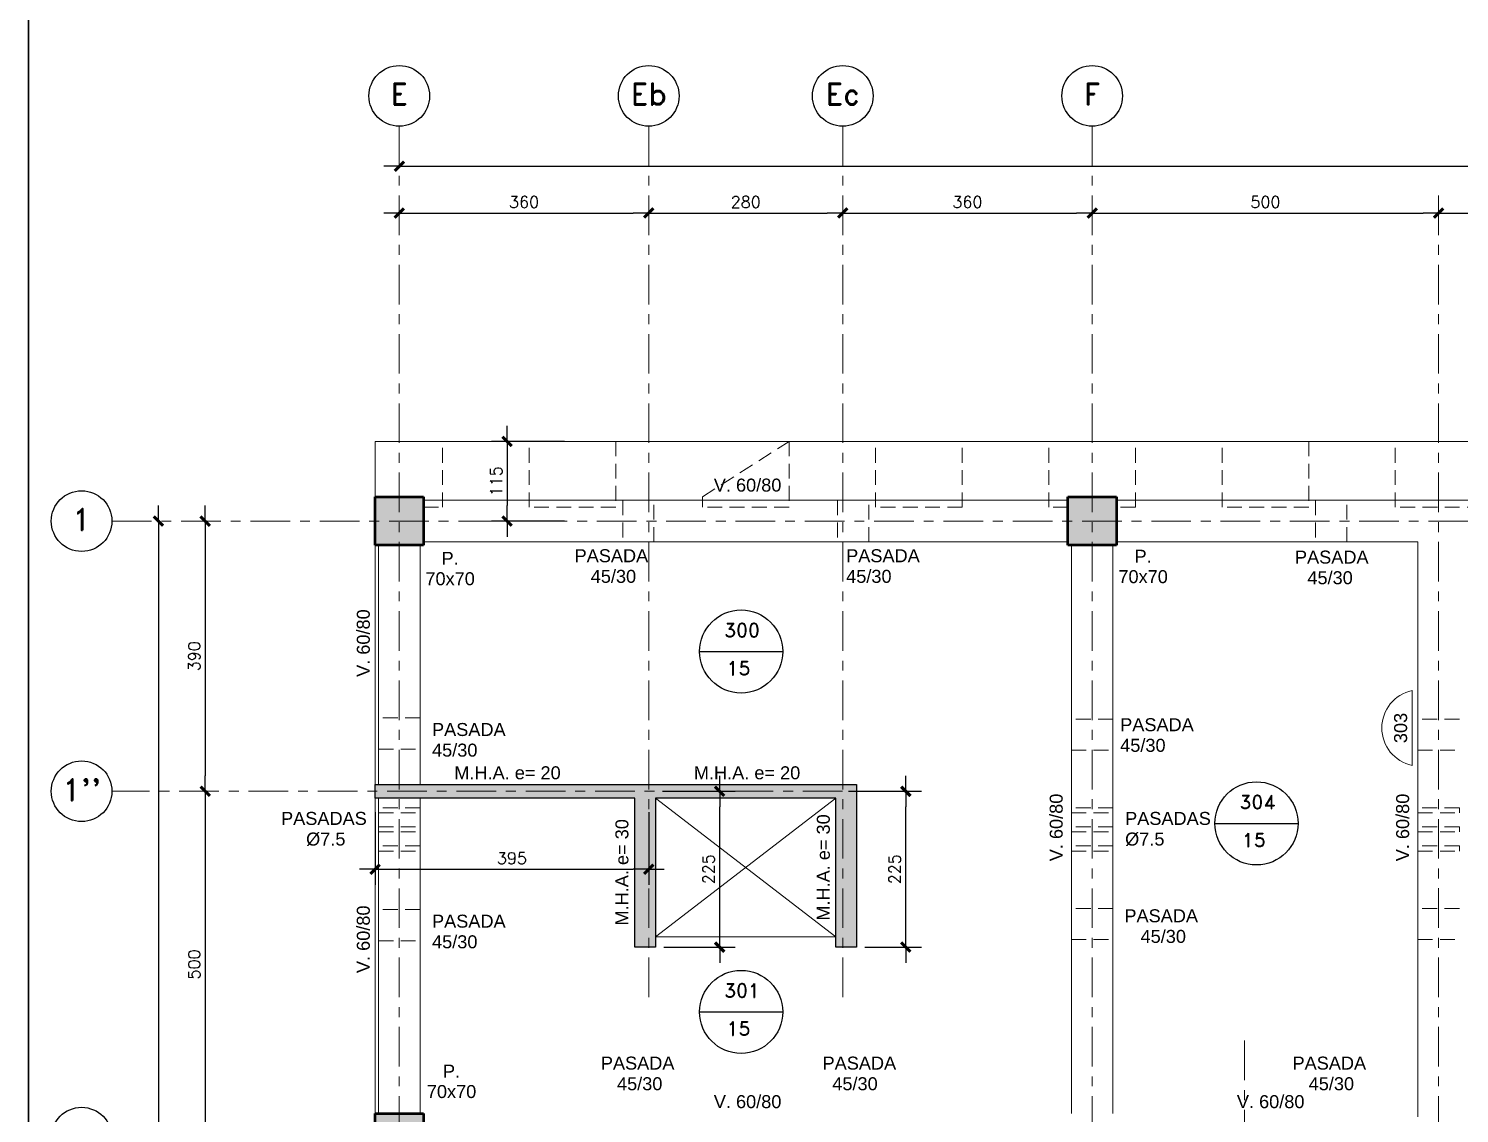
# Model space of a CAD drawing. Extents: x -4 to 6083, y -4 to 8618.
# Drawn here: x 0 to 2065, y 3405 to 4971 of the extents above; entities that cross this region are included whole.
import ezdxf
from ezdxf.enums import TextEntityAlignment as Align

# ---------------------------------------------------------------- set-up
doc = ezdxf.new("R2010")
doc.units = 0
doc.header["$LTSCALE"] = 45
doc.header["$MEASUREMENT"] = 0
doc.linetypes.add('Grid Line', pattern=[2.2225, 1.27, -0.3175, 0.3175, -0.3175])
doc.linetypes.add('RLE-PROYECCION', pattern=[0.71438, 0.47625, -0.23813])
doc.layers.get('0').update_dxf_attribs({"linetype": 'CONTINUOUS'})
for name, color, linetype in [('RLA-COTAS', 2, 'CONTINUOUS'), ('RLA-COTAS1', 2, 'CONTINUOUS'), ('RLA-FORMATO', 7, 'CONTINUOUS'), ('RLA-LOSAS', 3, 'CONTINUOUS')]:
    doc.layers.add(name, color=color, linetype=linetype)
for name, color, linetype, lineweight in [('RLE-EJE', 3, 'CONTINUOUS', 25), ('RLE-EJES', 1, 'Grid Line', 9), ('RLE-LOSA', 3, 'CONTINUOUS', 15), ('RLE-MURO', 5, 'CONTINUOUS', 25), ('RLE-PILAR', 5, 'CONTINUOUS', 50), ('RLE-PROYECCION', 2, 'RLE-PROYECCION', 15), ('RLE-SOLID', 252, 'CONTINUOUS', 15), ('RLE-TEXTO-1', 9, 'CONTINUOUS', 9), ('RLE-VANOS', 1, 'CONTINUOUS', 15), ('RLE-VIGA', 3, 'CONTINUOUS', 15)]:
    doc.layers.add(name, color=color, linetype=linetype, lineweight=lineweight)
doc.styles.add('Arial_1', font='arial.ttf', dxfattribs={"height": 30})
doc.styles.add('Arial_2', font='arial.ttf', dxfattribs={"height": 18.75})
doc.styles.add('ROMAND', font='romand', dxfattribs={"height": 31.5})
doc.styles.add('ROMANS', font='ROMANS.shx', dxfattribs={"height": 16.875})
doc.dimstyles.new('ING-75', dxfattribs={"dimscale": 75, "dimtxt": 0.27, "dimasz": 0.3, "dimexe": 0, "dimexo": 0, "dimgap": 0.1, "dimtad": 1, "dimdec": 1, "dimzin": 12, "dimdsep": 46, "dimtxsty": 'ROMANS', "dimblk": 'TICK1', "dimblk1": 'TICK1', "dimblk2": 'TICK1', "dimcen": 0.09, "dimclrd": 2, "dimclre": 1, "dimclrt": 3, "dimadec": 0, "dimazin": 0, "dimtfac": 1, "dimtdec": 0, "dimtix": 1, "dimtmove": 2, "dimatfit": 3, "dimldrblk": 'TICK1', "dimfxl": 0, "dimfxlon": 1, "dimtolj": 1, "dimtzin": 0, "dimarcsym": 0})

# ---------------------------------------------------------------- blocks, each defined once
blk = doc.blocks.new('TICK1')
at = {"color": 2}
for points in [[(0, 0), (-1, 0)], [(0, 0), (1, 0)]]:
    blk.add_lwpolyline(points, dxfattribs=at)
at = {"color": 2, "const_width": 0.2}
blk.add_lwpolyline([(-0.3, -0.3), (0.3, 0.3)], dxfattribs=at)
blk = doc.blocks.new('*D59')
at = {"layer": 'RLA-COTAS', "color": 2, "lineweight": -2, "transparency": 16777216}
blk.add_line((557.5, 4772.5), (5512.5, 4772.5), dxfattribs=at)
at = {"layer": 'RLA-COTAS', "color": 2, "lineweight": -2, "transparency": 16777216, "xscale": 22.5, "yscale": 22.5, "zscale": 22.5, "rotation": 180}
blk.add_blockref('TICK1', (535, 4772.5), dxfattribs=at)
at = {"layer": 'RLA-COTAS', "color": 2, "lineweight": -2, "transparency": 16777216, "xscale": 22.5, "yscale": 22.5, "zscale": 22.5}
blk.add_blockref('TICK1', (5535, 4772.5), dxfattribs=at)
at = {"layer": 'RLA-COTAS', "color": 3, "transparency": 16777216, "insert": (3035, 4788.4), "char_height": 16.88, "attachment_point": 5, "style": 'ROMANS'}
blk.add_mtext('\\A1;5000', dxfattribs=at)
blk = doc.blocks.new('*D60')
at = {"layer": 'RLA-COTAS', "color": 2, "lineweight": -2, "transparency": 16777216}
blk.add_line((557.5, 4705), (872.5, 4705), dxfattribs=at)
at = {"layer": 'RLA-COTAS', "color": 2, "lineweight": -2, "transparency": 16777216, "xscale": 22.5, "yscale": 22.5, "zscale": 22.5, "rotation": 180}
blk.add_blockref('TICK1', (535, 4705), dxfattribs=at)
at = {"layer": 'RLA-COTAS', "color": 2, "lineweight": -2, "transparency": 16777216, "xscale": 22.5, "yscale": 22.5, "zscale": 22.5}
blk.add_blockref('TICK1', (895, 4705), dxfattribs=at)
at = {"layer": 'RLA-COTAS', "color": 3, "transparency": 16777216, "insert": (715, 4720.9), "char_height": 16.88, "attachment_point": 5, "style": 'ROMANS'}
blk.add_mtext('\\A1;360', dxfattribs=at)
blk = doc.blocks.new('*D61')
at = {"layer": 'RLA-COTAS', "color": 2, "lineweight": -2, "transparency": 16777216}
blk.add_line((917.5, 4705), (1152.5, 4705), dxfattribs=at)
at = {"layer": 'RLA-COTAS', "color": 2, "lineweight": -2, "transparency": 16777216, "xscale": 22.5, "yscale": 22.5, "zscale": 22.5, "rotation": 180}
blk.add_blockref('TICK1', (895, 4705), dxfattribs=at)
at = {"layer": 'RLA-COTAS', "color": 2, "lineweight": -2, "transparency": 16777216, "xscale": 22.5, "yscale": 22.5, "zscale": 22.5}
blk.add_blockref('TICK1', (1175, 4705), dxfattribs=at)
at = {"layer": 'RLA-COTAS', "color": 3, "transparency": 16777216, "insert": (1035, 4720.9), "char_height": 16.88, "attachment_point": 5, "style": 'ROMANS'}
blk.add_mtext('\\A1;280', dxfattribs=at)
blk = doc.blocks.new('*D62')
at = {"layer": 'RLA-COTAS', "color": 2, "lineweight": -2, "transparency": 16777216}
blk.add_line((1197.5, 4705), (1512.5, 4705), dxfattribs=at)
at = {"layer": 'RLA-COTAS', "color": 2, "lineweight": -2, "transparency": 16777216, "xscale": 22.5, "yscale": 22.5, "zscale": 22.5, "rotation": 180}
blk.add_blockref('TICK1', (1175, 4705), dxfattribs=at)
at = {"layer": 'RLA-COTAS', "color": 2, "lineweight": -2, "transparency": 16777216, "xscale": 22.5, "yscale": 22.5, "zscale": 22.5}
blk.add_blockref('TICK1', (1535, 4705), dxfattribs=at)
at = {"layer": 'RLA-COTAS', "color": 3, "transparency": 16777216, "insert": (1355, 4720.9), "char_height": 16.88, "attachment_point": 5, "style": 'ROMANS'}
blk.add_mtext('\\A1;360', dxfattribs=at)
blk = doc.blocks.new('*D63')
at = {"layer": 'RLA-COTAS', "color": 2, "lineweight": -2, "transparency": 16777216}
blk.add_line((1557.5, 4705), (2012.5, 4705), dxfattribs=at)
at = {"layer": 'RLA-COTAS', "color": 2, "lineweight": -2, "transparency": 16777216, "xscale": 22.5, "yscale": 22.5, "zscale": 22.5, "rotation": 180}
blk.add_blockref('TICK1', (1535, 4705), dxfattribs=at)
at = {"layer": 'RLA-COTAS', "color": 2, "lineweight": -2, "transparency": 16777216, "xscale": 22.5, "yscale": 22.5, "zscale": 22.5}
blk.add_blockref('TICK1', (2035, 4705), dxfattribs=at)
at = {"layer": 'RLA-COTAS', "color": 3, "transparency": 16777216, "insert": (1785, 4720.9), "char_height": 16.88, "attachment_point": 5, "style": 'ROMANS'}
blk.add_mtext('\\A1;500', dxfattribs=at)
blk = doc.blocks.new('*D64')
at = {"layer": 'RLA-COTAS', "color": 2, "lineweight": -2, "transparency": 16777216}
blk.add_line((2057.5, 4705), (2512.5, 4705), dxfattribs=at)
at = {"layer": 'RLA-COTAS', "color": 2, "lineweight": -2, "transparency": 16777216, "xscale": 22.5, "yscale": 22.5, "zscale": 22.5, "rotation": 180}
blk.add_blockref('TICK1', (2035, 4705), dxfattribs=at)
at = {"layer": 'RLA-COTAS', "color": 2, "lineweight": -2, "transparency": 16777216, "xscale": 22.5, "yscale": 22.5, "zscale": 22.5}
blk.add_blockref('TICK1', (2535, 4705), dxfattribs=at)
at = {"layer": 'RLA-COTAS', "color": 3, "transparency": 16777216, "insert": (2285, 4720.9), "char_height": 16.88, "attachment_point": 5, "style": 'ROMANS'}
blk.add_mtext('\\A1;500', dxfattribs=at)
blk = doc.blocks.new('*D72')
at = {"layer": 'RLA-COTAS', "color": 2, "lineweight": -2, "transparency": 16777216}
blk.add_line((187.4, 4237.8), (187.4, 2255.8), dxfattribs=at)
at = {"layer": 'RLA-COTAS', "color": 2, "lineweight": -2, "transparency": 16777216, "xscale": 22.5, "yscale": 22.5, "zscale": 22.5}
for p, rotation in [((187.4, 4260.3), 90), ((187.4, 2233.3), 270)]:
    blk.add_blockref('TICK1', p, dxfattribs=dict(at, rotation=rotation))
at = {"layer": 'RLA-COTAS', "color": 3, "transparency": 16777216, "insert": (171.5, 3246.8), "char_height": 16.88, "attachment_point": 5, "rotation": 90, "style": 'ROMANS'}
blk.add_mtext('\\A1;2027', dxfattribs=at)
blk = doc.blocks.new('*D73')
at = {"layer": 'RLA-COTAS', "color": 2, "lineweight": -2, "transparency": 16777216}
blk.add_line((254.9, 4237.8), (254.9, 3892.8), dxfattribs=at)
at = {"layer": 'RLA-COTAS', "color": 2, "lineweight": -2, "transparency": 16777216, "xscale": 22.5, "yscale": 22.5, "zscale": 22.5}
for p, rotation in [((254.9, 4260.3), 90), ((254.9, 3870.3), 270)]:
    blk.add_blockref('TICK1', p, dxfattribs=dict(at, rotation=rotation))
at = {"layer": 'RLA-COTAS', "color": 3, "transparency": 16777216, "insert": (239, 4065.3), "char_height": 16.88, "attachment_point": 5, "rotation": 90, "style": 'ROMANS'}
blk.add_mtext('\\A1;390', dxfattribs=at)
blk = doc.blocks.new('*D74')
at = {"layer": 'RLA-COTAS', "color": 2, "lineweight": -2, "transparency": 16777216}
blk.add_line((254.9, 3847.8), (254.9, 3392.8), dxfattribs=at)
at = {"layer": 'RLA-COTAS', "color": 2, "lineweight": -2, "transparency": 16777216, "xscale": 22.5, "yscale": 22.5, "zscale": 22.5}
for p, rotation in [((254.9, 3870.3), 90), ((254.9, 3370.3), 270)]:
    blk.add_blockref('TICK1', p, dxfattribs=dict(at, rotation=rotation))
at = {"layer": 'RLA-COTAS', "color": 3, "transparency": 16777216, "insert": (239, 3620.3), "char_height": 16.88, "attachment_point": 5, "rotation": 90, "style": 'ROMANS'}
blk.add_mtext('\\A1;500', dxfattribs=at)
blk = doc.blocks.new('*D94')
at = {"layer": 'RLA-COTAS1', "color": 1, "lineweight": -2, "transparency": 16777216}
for p, q in [((500, 3840.3), (500, 3735.3)), ((895, 3840.3), (895, 3735.3))]:
    blk.add_line(p, q, dxfattribs=at)
at = {"layer": 'RLA-COTAS1', "color": 2, "lineweight": -2, "transparency": 16777216}
blk.add_line((522.5, 3757.8), (872.5, 3757.8), dxfattribs=at)
at = {"layer": 'RLA-COTAS1', "color": 2, "lineweight": -2, "transparency": 16777216, "xscale": 22.5, "yscale": 22.5, "zscale": 22.5, "rotation": 180}
blk.add_blockref('TICK1', (500, 3757.8), dxfattribs=at)
at = {"layer": 'RLA-COTAS1', "color": 2, "lineweight": -2, "transparency": 16777216, "xscale": 22.5, "yscale": 22.5, "zscale": 22.5}
blk.add_blockref('TICK1', (895, 3757.8), dxfattribs=at)
at = {"layer": 'RLA-COTAS1', "color": 3, "transparency": 16777216, "insert": (697.5, 3773.7), "char_height": 16.88, "attachment_point": 5, "style": 'ROMANS'}
blk.add_mtext('\\A1;395', dxfattribs=at)
blk = doc.blocks.new('*D95')
at = {"layer": 'RLA-COTAS1', "color": 1, "lineweight": -2, "transparency": 16777216}
for p, q in [((914.9, 3870.3), (1019.9, 3870.3)), ((916.6, 3645.3), (1019.9, 3645.3))]:
    blk.add_line(p, q, dxfattribs=at)
at = {"layer": 'RLA-COTAS1', "color": 2, "lineweight": -2, "transparency": 16777216}
blk.add_line((997.4, 3667.8), (997.4, 3847.8), dxfattribs=at)
at = {"layer": 'RLA-COTAS1', "color": 2, "lineweight": -2, "transparency": 16777216, "xscale": 22.5, "yscale": 22.5, "zscale": 22.5}
for p, rotation in [((997.4, 3870.3), 90), ((997.4, 3645.3), 270)]:
    blk.add_blockref('TICK1', p, dxfattribs=dict(at, rotation=rotation))
at = {"layer": 'RLA-COTAS1', "color": 3, "transparency": 16777216, "insert": (981.5, 3757.8), "char_height": 16.88, "attachment_point": 5, "rotation": 90, "style": 'ROMANS'}
blk.add_mtext('\\A1;225', dxfattribs=at)
blk = doc.blocks.new('*D96')
at = {"layer": 'RLA-COTAS1', "color": 1, "lineweight": -2, "transparency": 16777216}
for p, q in [((1183.5, 3870.3), (1288.5, 3870.3)), ((1207, 3645.3), (1288.5, 3645.3))]:
    blk.add_line(p, q, dxfattribs=at)
at = {"layer": 'RLA-COTAS1', "color": 2, "lineweight": -2, "transparency": 16777216}
blk.add_line((1266, 3667.8), (1266, 3847.8), dxfattribs=at)
at = {"layer": 'RLA-COTAS1', "color": 2, "lineweight": -2, "transparency": 16777216, "xscale": 22.5, "yscale": 22.5, "zscale": 22.5}
for p, rotation in [((1266, 3870.3), 90), ((1266, 3645.3), 270)]:
    blk.add_blockref('TICK1', p, dxfattribs=dict(at, rotation=rotation))
at = {"layer": 'RLA-COTAS1', "color": 3, "transparency": 16777216, "insert": (1250.1, 3757.8), "char_height": 16.88, "attachment_point": 5, "rotation": 90, "style": 'ROMANS'}
blk.add_mtext('\\A1;225', dxfattribs=at)
blk = doc.blocks.new('*D99')
at = {"layer": 'RLA-COTAS1', "color": 1, "lineweight": -2, "transparency": 16777216}
for p, q in [((773.2, 4375.3), (668.2, 4375.3)), ((773.2, 4260.3), (668.2, 4260.3))]:
    blk.add_line(p, q, dxfattribs=at)
at = {"layer": 'RLA-COTAS1', "color": 2, "lineweight": -2, "transparency": 16777216}
blk.add_line((690.7, 4352.8), (690.7, 4282.8), dxfattribs=at)
at = {"layer": 'RLA-COTAS1', "color": 2, "lineweight": -2, "transparency": 16777216, "xscale": 22.5, "yscale": 22.5, "zscale": 22.5}
for p, rotation in [((690.7, 4375.3), 90), ((690.7, 4260.3), 270)]:
    blk.add_blockref('TICK1', p, dxfattribs=dict(at, rotation=rotation))
at = {"layer": 'RLA-COTAS1', "color": 3, "transparency": 16777216, "insert": (674.8, 4317.8), "char_height": 16.88, "attachment_point": 5, "rotation": 90, "style": 'ROMANS'}
blk.add_mtext('\\A1;115', dxfattribs=at)
blk = doc.blocks.new('*D100')
at = {"layer": 'RLA-COTAS1', "color": 1, "lineweight": -2, "transparency": 16777216}
for p, q in [((500, 3840.3), (500, 3735.3)), ((895, 3840.3), (895, 3735.3))]:
    blk.add_line(p, q, dxfattribs=at)
at = {"layer": 'RLA-COTAS1', "color": 2, "lineweight": -2, "transparency": 16777216}
blk.add_line((522.5, 3757.8), (872.5, 3757.8), dxfattribs=at)
at = {"layer": 'RLA-COTAS1', "color": 2, "lineweight": -2, "transparency": 16777216, "xscale": 22.5, "yscale": 22.5, "zscale": 22.5, "rotation": 180}
blk.add_blockref('TICK1', (500, 3757.8), dxfattribs=at)
at = {"layer": 'RLA-COTAS1', "color": 2, "lineweight": -2, "transparency": 16777216, "xscale": 22.5, "yscale": 22.5, "zscale": 22.5}
blk.add_blockref('TICK1', (895, 3757.8), dxfattribs=at)
at = {"layer": 'RLA-COTAS1', "color": 3, "transparency": 16777216, "insert": (697.5, 3773.7), "char_height": 16.88, "attachment_point": 5, "style": 'ROMANS'}
blk.add_mtext('\\A1;395', dxfattribs=at)
blk = doc.blocks.new('*D101')
at = {"layer": 'RLA-COTAS1', "color": 1, "lineweight": -2, "transparency": 16777216}
for p, q in [((914.9, 3870.3), (1019.9, 3870.3)), ((916.6, 3645.3), (1019.9, 3645.3))]:
    blk.add_line(p, q, dxfattribs=at)
at = {"layer": 'RLA-COTAS1', "color": 2, "lineweight": -2, "transparency": 16777216}
blk.add_line((997.4, 3667.8), (997.4, 3847.8), dxfattribs=at)
at = {"layer": 'RLA-COTAS1', "color": 2, "lineweight": -2, "transparency": 16777216, "xscale": 22.5, "yscale": 22.5, "zscale": 22.5}
for p, rotation in [((997.4, 3870.3), 90), ((997.4, 3645.3), 270)]:
    blk.add_blockref('TICK1', p, dxfattribs=dict(at, rotation=rotation))
at = {"layer": 'RLA-COTAS1', "color": 3, "transparency": 16777216, "insert": (981.5, 3757.8), "char_height": 16.88, "attachment_point": 5, "rotation": 90, "style": 'ROMANS'}
blk.add_mtext('\\A1;225', dxfattribs=at)
blk = doc.blocks.new('*D102')
at = {"layer": 'RLA-COTAS1', "color": 1, "lineweight": -2, "transparency": 16777216}
for p, q in [((1183.5, 3870.3), (1288.5, 3870.3)), ((1207, 3645.3), (1288.5, 3645.3))]:
    blk.add_line(p, q, dxfattribs=at)
at = {"layer": 'RLA-COTAS1', "color": 2, "lineweight": -2, "transparency": 16777216}
blk.add_line((1266, 3667.8), (1266, 3847.8), dxfattribs=at)
at = {"layer": 'RLA-COTAS1', "color": 2, "lineweight": -2, "transparency": 16777216, "xscale": 22.5, "yscale": 22.5, "zscale": 22.5}
for p, rotation in [((1266, 3870.3), 90), ((1266, 3645.3), 270)]:
    blk.add_blockref('TICK1', p, dxfattribs=dict(at, rotation=rotation))
at = {"layer": 'RLA-COTAS1', "color": 3, "transparency": 16777216, "insert": (1250.1, 3757.8), "char_height": 16.88, "attachment_point": 5, "rotation": 90, "style": 'ROMANS'}
blk.add_mtext('\\A1;225', dxfattribs=at)
blk = doc.blocks.new('*D105')
at = {"layer": 'RLA-COTAS1', "color": 1, "lineweight": -2, "transparency": 16777216}
for p, q in [((773.2, 4375.3), (668.2, 4375.3)), ((773.2, 4260.3), (668.2, 4260.3))]:
    blk.add_line(p, q, dxfattribs=at)
at = {"layer": 'RLA-COTAS1', "color": 2, "lineweight": -2, "transparency": 16777216}
blk.add_line((690.7, 4352.8), (690.7, 4282.8), dxfattribs=at)
at = {"layer": 'RLA-COTAS1', "color": 2, "lineweight": -2, "transparency": 16777216, "xscale": 22.5, "yscale": 22.5, "zscale": 22.5}
for p, rotation in [((690.7, 4375.3), 90), ((690.7, 4260.3), 270)]:
    blk.add_blockref('TICK1', p, dxfattribs=dict(at, rotation=rotation))
at = {"layer": 'RLA-COTAS1', "color": 3, "transparency": 16777216, "insert": (674.8, 4317.8), "char_height": 16.88, "attachment_point": 5, "rotation": 90, "style": 'ROMANS'}
blk.add_mtext('\\A1;115', dxfattribs=at)

msp = doc.modelspace()

# ---------------------------------------------------------------- hatches: boundary and pattern name
at = {"layer": 'RLE-SOLID'}
for points in [[(569.967, 4225.346), (569.967, 4295.346), (499.967, 4295.346), (499.967, 4225.346)], [(1569.967, 4225.346), (1569.967, 4295.346), (1499.967, 4295.346), (1499.967, 4225.346)], [(1164.967, 3860.328), (1164.967, 3880.328), (499.966, 3880.328), (499.966, 3860.328), (904.967, 3860.328)], [(569.967, 3335.346), (569.967, 3405.346), (499.967, 3405.346), (499.967, 3335.346)]]:
    msp.add_hatch(color=256, dxfattribs=at).paths.add_polyline_path(points, flags=0)
for points in [[(1164.967, 3645.329), (1194.967, 3645.329), (1194.967, 3880.328), (1164.967, 3880.328), (1164.967, 3860.328)], [(904.967, 3645.329), (904.967, 3860.328), (874.967, 3860.328), (874.967, 3645.329)]]:
    msp.add_hatch(color=256, dxfattribs=at).paths.add_polyline_path(points)

# ---------------------------------------------------------------- linework, layer by layer
at = {"layer": 'RLA-FORMATO', "color": 6, "linetype": 'Continuous'}
for p, q in [((0, 8617.5), (0, 0)), ((0, 0), (0, 7890))]:
    msp.add_line(p, q, dxfattribs=at)
at = {"layer": 'RLA-LOSAS'}
for p, q in [((968.409, 4072.07), (1088.409, 4072.07)), ((1712.155, 3823.976), (1832.155, 3823.976)), ((968.409, 3551.832), (1088.409, 3551.832))]:
    msp.add_line(p, q, dxfattribs=at)
for centre in [(1028.409, 4072.07), (1772.155, 3823.976), (1028.409, 3551.832)]:
    msp.add_circle(centre, 60, dxfattribs=at)
at = {"layer": 'RLE-EJE'}
for centre in [(534.967, 4874.079), (894.967, 4874.079), (1174.967, 4874.079), (1534.967, 4874.079), (76.485, 4260.346), (76.485, 3870.328), (76.485, 3370.346)]:
    msp.add_circle(centre, 43.75, dxfattribs=at)
at = {"layer": 'RLE-EJES'}
for p, q in [((534.967, 4830.329), (534.967, 1748.329)), ((894.967, 4830.329), (894.967, 3563.486)), ((1174.967, 4830.329), (1174.967, 3563.486)), ((1534.967, 4830.329), (1534.967, 1748.329)), ((2034.967, 4730.346), (2034.967, 1860.346)), ((120.235, 4260.346), (5959.23, 4260.346)), ((1274.751, 3870.328), (120.235, 3870.328)), ((1754.972, 3510.346), (1754.972, 1860.346))]:
    msp.add_line(p, q, dxfattribs=at)
at = {"layer": 'RLE-LOSA'}
for p, q in [((499.966, 4375.329), (5064.967, 4375.329)), ((499.966, 4295.346), (499.966, 4375.329)), ((499.966, 3880.328), (499.966, 4225.346)), ((499.966, 3405.346), (499.966, 3860.328)), ((904.967, 3660.303), (1164.967, 3660.303))]:
    msp.add_line(p, q, dxfattribs=at)
at = {"layer": 'RLE-MURO'}
for p, q in [((499.966, 3880.328), (1194.967, 3880.328)), ((499.966, 3860.328), (499.966, 3880.328)), ((1194.967, 3880.328), (1194.967, 3645.329)), ((874.967, 3860.328), (499.966, 3860.328)), ((874.967, 3645.329), (874.967, 3860.328)), ((904.967, 3860.328), (904.967, 3645.329)), ((1164.967, 3860.328), (904.967, 3860.328)), ((1164.967, 3645.329), (1164.967, 3860.328)), ((904.967, 3645.329), (874.967, 3645.329)), ((1194.967, 3645.329), (1164.967, 3645.329))]:
    msp.add_line(p, q, dxfattribs=at)
at = {"layer": 'RLE-PILAR'}
for p, q in [((499.967, 4295.346), (569.967, 4295.346)), ((499.967, 4225.346), (499.967, 4295.346)), ((569.967, 4295.346), (569.967, 4225.346)), ((1499.967, 4295.346), (1569.967, 4295.346)), ((1499.967, 4225.346), (1499.967, 4295.346)), ((1569.967, 4295.346), (1569.967, 4225.346)), ((569.967, 4225.346), (499.967, 4225.346)), ((1569.967, 4225.346), (1499.967, 4225.346)), ((499.967, 3405.346), (569.967, 3405.346)), ((499.967, 3335.346), (499.967, 3405.346)), ((569.967, 3405.346), (569.967, 3335.346))]:
    msp.add_line(p, q, dxfattribs=at)
at = {"layer": 'RLE-PROYECCION'}
for p, q in [((1222.466, 4280.317), (1222.466, 4375.317)), ((1347.466, 4280.317), (1347.466, 4375.317)), ((1472.466, 4280.317), (1472.466, 4375.317)), ((1597.466, 4280.317), (1597.466, 4375.317)), ((1972.467, 4280.317), (1972.467, 4375.317)), ((857.467, 4290.346), (857.467, 4230.346)), ((902.467, 4230.346), (902.467, 4290.346)), ((1167.467, 4290.346), (1167.467, 4230.346)), ((1212.467, 4230.346), (1212.467, 4290.346)), ((1347.466, 4280.317), (1222.466, 4280.317)), ((1500.115, 4280.317), (1472.466, 4280.317)), ((1597.466, 4280.317), (1569.967, 4280.317)), ((1857.467, 4290.346), (1857.467, 4230.346)), ((1902.467, 4230.346), (1902.467, 4290.346)), ((2097.467, 4280.317), (1972.467, 4280.317)), ((564.967, 3976.179), (504.967, 3976.179)), ((1564.967, 3974.513), (1504.967, 3974.513)), ((2064.967, 3974.513), (2004.967, 3974.513)), ((504.967, 3931.179), (564.967, 3931.179)), ((1504.967, 3929.513), (1564.967, 3929.513)), ((2004.967, 3929.513), (2064.967, 3929.513)), ((564.967, 3846.596), (504.967, 3846.596)), ((1564.967, 3846.596), (1504.967, 3846.596)), ((2064.967, 3846.596), (2004.967, 3846.596)), ((2004.967, 3846.596), (2004.967, 3839.096)), ((2064.967, 3839.096), (2064.967, 3846.596)), ((504.967, 3839.096), (564.967, 3839.096)), ((1504.967, 3839.096), (1564.967, 3839.096)), ((2004.967, 3839.096), (2064.967, 3839.096)), ((504.967, 3819.096), (564.967, 3819.096)), ((504.967, 3811.596), (564.967, 3811.596)), ((1564.967, 3819.096), (1504.967, 3819.096)), ((1504.967, 3811.596), (1564.967, 3811.596)), ((2064.967, 3819.096), (2004.967, 3819.096)), ((2004.967, 3819.096), (2004.967, 3811.596)), ((2004.967, 3811.596), (2064.967, 3811.596)), ((2064.967, 3811.596), (2064.967, 3819.096)), ((564.967, 3791.596), (504.967, 3791.596)), ((504.967, 3791.596), (504.967, 3784.096)), ((504.967, 3784.096), (564.967, 3784.096)), ((564.967, 3784.096), (564.967, 3791.596)), ((1564.967, 3791.596), (1504.967, 3791.596)), ((1504.967, 3784.096), (1564.967, 3784.096)), ((2064.967, 3791.596), (2004.967, 3791.596)), ((2004.967, 3791.596), (2004.967, 3784.096)), ((2004.967, 3784.096), (2064.967, 3784.096)), ((2064.967, 3784.096), (2064.967, 3791.596)), ((564.967, 3699.513), (504.967, 3699.513)), ((1564.967, 3701.179), (1504.967, 3701.179)), ((2064.967, 3701.179), (2004.967, 3701.179)), ((1504.967, 3656.179), (1564.967, 3656.179)), ((2004.967, 3656.179), (2064.967, 3656.179)), ((504.967, 3654.513), (564.967, 3654.513))]:
    msp.add_line(p, q, dxfattribs=at)
msp.add_lwpolyline([(569.967, 4280.329), (597.466, 4280.329), (597.466, 4375.329)], dxfattribs=at)
for points in [[(722.466, 4375.329), (847.466, 4375.329), (847.466, 4280.329), (722.466, 4280.329)], [(972.466, 4295.331), (1097.463, 4375.329), (1097.463, 4280.329), (972.466, 4280.329)], [(1722.466, 4375.336), (1847.466, 4375.336), (1847.466, 4280.329), (1722.466, 4280.329)]]:
    msp.add_lwpolyline(points, close=True, dxfattribs=at)
at = {"layer": 'RLE-TEXTO-1'}
msp.add_line((1996.693, 3907.712), (1996.693, 4015.712), dxfattribs=at)
msp.add_arc((2008.181, 3961.712), 55.208, 102.010217, 257.989783, dxfattribs=at)
at = {"layer": 'RLE-VANOS'}
for p, q in [((904.967, 3660.303), (1164.967, 3860.328)), ((904.967, 3860.328), (1164.967, 3660.303)), ((904.967, 3660.303), (1164.967, 3860.328)), ((904.967, 3860.328), (1164.967, 3660.303))]:
    msp.add_line(p, q, dxfattribs=at)
at = {"layer": 'RLE-VIGA'}
for p, q in [((569.967, 4290.346), (1499.967, 4290.346)), ((1569.967, 4290.346), (2499.967, 4290.346)), ((504.967, 4225.346), (504.967, 3880.328)), ((564.967, 4225.346), (564.967, 3880.328)), ((569.967, 4230.346), (1499.967, 4230.346)), ((1504.967, 4225.346), (1504.967, 3405.346)), ((1564.967, 4225.346), (1564.967, 3405.346)), ((1569.967, 4230.346), (2004.967, 4230.346)), ((2004.967, 4230.346), (2004.967, 3400.346)), ((504.967, 3860.328), (504.967, 3405.346)), ((564.967, 3860.328), (564.967, 3405.346))]:
    msp.add_line(p, q, dxfattribs=at)

# ---------------------------------------------------------------- texts
at = {"layer": 'RLA-LOSAS', "char_height": 20, "width": 1, "attachment_point": 2, "line_spacing_factor": 0.941778, "style": 'ROMAND'}
for s, insert in [('300', (1029.68, 4112.859)), ('15', (1024.554, 4058.121)), ('304', (1773.426, 3864.765)), ('15', (1768.3, 3810.027)), ('301', (1029.68, 3592.622)), ('15', (1024.554, 3537.883))]:
    msp.add_mtext(s, dxfattribs=dict(at, insert=insert))
at = {"layer": 'RLE-EJE', "color": 5, "char_height": 31.25, "width": 1, "attachment_point": 2, "line_spacing_factor": 0.941778, "style": 'ROMAND'}
for s, insert in [('E', (534.976, 4892.395)), ('Eb', (894.976, 4892.395)), ('Ec', (1174.976, 4892.395)), ('F', (1534.976, 4892.395)), ('1', (76.291, 4278.477)), ("1''", (76.678, 3888.442))]:
    msp.add_mtext(s, dxfattribs=dict(at, insert=insert))
at = {"layer": 'RLE-TEXTO-1', "style": 'Arial_1'}
msp.add_text('303', height=18.75, rotation=90, dxfattribs=at).set_placement((1989.499, 3961.671), align=Align.CENTER)
at = {"layer": 'RLE-TEXTO-1', "char_height": 18.75, "attachment_point": 2, "line_spacing_factor": 0.941778, "style": 'Arial_2'}
for s, insert, width in [('V. 60/80', (1037.697, 4321.657), 116.84425), ('P.\\P70x70', (608.323, 4215.941), 116.84425), ('P.\\P70x70', (1608.507, 4218.953), 116.84425), ('M.H.A. e= 20', (691.138, 3906.387), 183.41563), ('M.H.A. e= 20', (1036.893, 3906.387), 183.41563), ('P.\\P70x70', (610.407, 3475.689), 116.84425), ('V. 60/80', (1037.697, 3431.657), 116.84425), ('V. 60/80', (1792.612, 3431.657), 116.84425)]:
    msp.add_mtext(s, dxfattribs=dict(at, insert=insert, width=width))
at = {"layer": 'RLE-TEXTO-1', "char_height": 18.75, "width": 78.7658, "attachment_point": 1, "style": 'Arial_2'}
for s, insert in [('PASADA ', (787.964, 4219.713)), ('PASADA ', (1179.915, 4219.713)), ('PASADA ', (1827.678, 4217.703)), ('45/30', (811.28, 4189.947)), ('45/30', (1179.915, 4189.947)), ('45/30', (1845.579, 4187.937)), ('PASADA ', (582.228, 3968.856)), ('PASADA ', (1575.389, 3975.792)), ('45/30', (1575.389, 3946.026)), ('45/30', (582.228, 3939.091)), ('PASADAS ', (364.346, 3840.523)), ('PASADAS ', (1582.531, 3840.523)), ('Ø7.5', (400.486, 3810.757)), ('Ø7.5', (1582.531, 3810.757)), ('PASADA ', (1581.49, 3699.975)), ('PASADA ', (582.228, 3692.19)), ('45/30', (582.228, 3662.424)), ('45/30', (1604.806, 3670.209)), ('PASADA ', (825.874, 3487.302)), ('PASADA ', (1145.842, 3487.302)), ('PASADA ', (1824.125, 3487.302)), ('45/30', (849.19, 3457.537)), ('45/30', (1159.923, 3457.537)), ('45/30', (1847.442, 3457.537))]:
    msp.add_mtext(s, dxfattribs=dict(at, insert=insert))
at = {"layer": 'RLE-TEXTO-1', "char_height": 18.75, "attachment_point": 2, "rotation": 90, "line_spacing_factor": 0.941778, "style": 'Arial_2'}
for s, insert, width in [('V. 60/80', (473.656, 4084.213), 116.84425), ('V. 60/80', (1473.656, 3818.076), 116.84425), ('V. 60/80', (1973.656, 3818.076), 116.84425), ('M.H.A. e= 30', (846.872, 3753.325), 183.41563), ('M.H.A. e= 30', (1137.575, 3760.353), 183.41563), ('V. 60/80', (473.656, 3656.678), 116.84425)]:
    msp.add_mtext(s, dxfattribs=dict(at, insert=insert, width=width))

# ---------------------------------------------------------------- dimensions: what is measured, and where the dimension line sits
at = {"layer": 'RLA-COTAS'}
for base, p1, p2, picture, middle in [((5534.967, 4772.469), (534.967, 4779.969), (5534.967, 4779.969), '*D59', (3034.967, 4788.406)), ((894.967, 4704.969), (534.967, 4712.469), (894.967, 4712.469), '*D60', (714.967, 4720.906)), ((1174.967, 4704.969), (894.967, 4712.469), (1174.967, 4712.469), '*D61', (1034.967, 4720.906)), ((1534.967, 4704.969), (1174.967, 4712.469), (1534.967, 4712.469), '*D62', (1354.967, 4720.906)), ((2034.967, 4704.969), (1534.967, 4712.469), (2034.967, 4712.469), '*D63', (1784.967, 4720.906)), ((2534.967, 4704.969), (2034.967, 4712.469), (2534.967, 4712.469), '*D64', (2284.967, 4720.906))]:
    dim = msp.add_linear_dim(base=base, p1=p1, p2=p2, dimstyle='ING-75', override={"dimexe": 0, "dimexo": 0, "dimdec": 1, "dimfxl": 0, "dimfxlon": 1}, dxfattribs=at)
    dim.commit()
    dim.dimension.update_dxf_attribs({"geometry": picture, "text_midpoint": middle})
for base, p1, p2, picture, middle in [((187.45, 2233.329), (194.95, 4260.346), (194.95, 2233.329), '*D72', (171.512, 3246.838)), ((254.95, 3870.328), (262.45, 4260.346), (262.45, 3870.328), '*D73', (239.012, 4065.337)), ((254.95, 3370.346), (262.45, 3870.328), (262.45, 3370.346), '*D74', (239.012, 3620.337))]:
    dim = msp.add_linear_dim(base=base, p1=p1, p2=p2, angle=90, dimstyle='ING-75', override={"dimexe": 0, "dimexo": 0, "dimdec": 1, "dimfxl": 0, "dimfxlon": 1}, dxfattribs=at)
    dim.commit()
    dim.dimension.update_dxf_attribs({"geometry": picture, "text_midpoint": middle})
at = {"layer": 'RLA-COTAS1'}
for base, p1, p2, picture, middle in [((690.748, 4260.346), (795.748, 4375.329), (795.748, 4260.346), '*D99', (674.81, 4317.838)), ((690.748, 4260.346), (795.748, 4375.329), (795.748, 4260.346), '*D105', (674.81, 4317.838)), ((997.415, 3870.328), (916.593, 3645.329), (892.415, 3870.328), '*D95', (981.477, 3757.829)), ((997.415, 3870.328), (916.593, 3645.329), (892.415, 3870.328), '*D101', (981.477, 3757.829)), ((1266.044, 3870.328), (1207.044, 3645.329), (1151.044, 3870.328), '*D96', (1250.106, 3757.829)), ((1266.044, 3870.328), (1207.044, 3645.329), (1151.044, 3870.328), '*D102', (1250.106, 3757.829))]:
    dim = msp.add_linear_dim(base=base, p1=p1, p2=p2, angle=90, dimstyle='ING-75', override={"dimexe": 0.3, "dimexo": 0, "dimdec": 0, "dimfxl": 1.1, "dimfxlon": 1}, dxfattribs=at)
    dim.commit()
    dim.dimension.update_dxf_attribs({"geometry": picture, "text_midpoint": middle})
for picture in ['*D94', '*D100']:
    dim = msp.add_linear_dim(base=(894.967, 3757.75), p1=(499.966, 3848.091), p2=(894.967, 3862.75), dimstyle='ING-75', override={"dimexe": 0.3, "dimexo": 0, "dimdec": 0, "dimfxl": 1.1, "dimfxlon": 1}, dxfattribs=at)
    dim.commit()
    dim.dimension.update_dxf_attribs({"geometry": picture, "text_midpoint": (697.467, 3773.688)})

doc.saveas('drawing.dxf')
